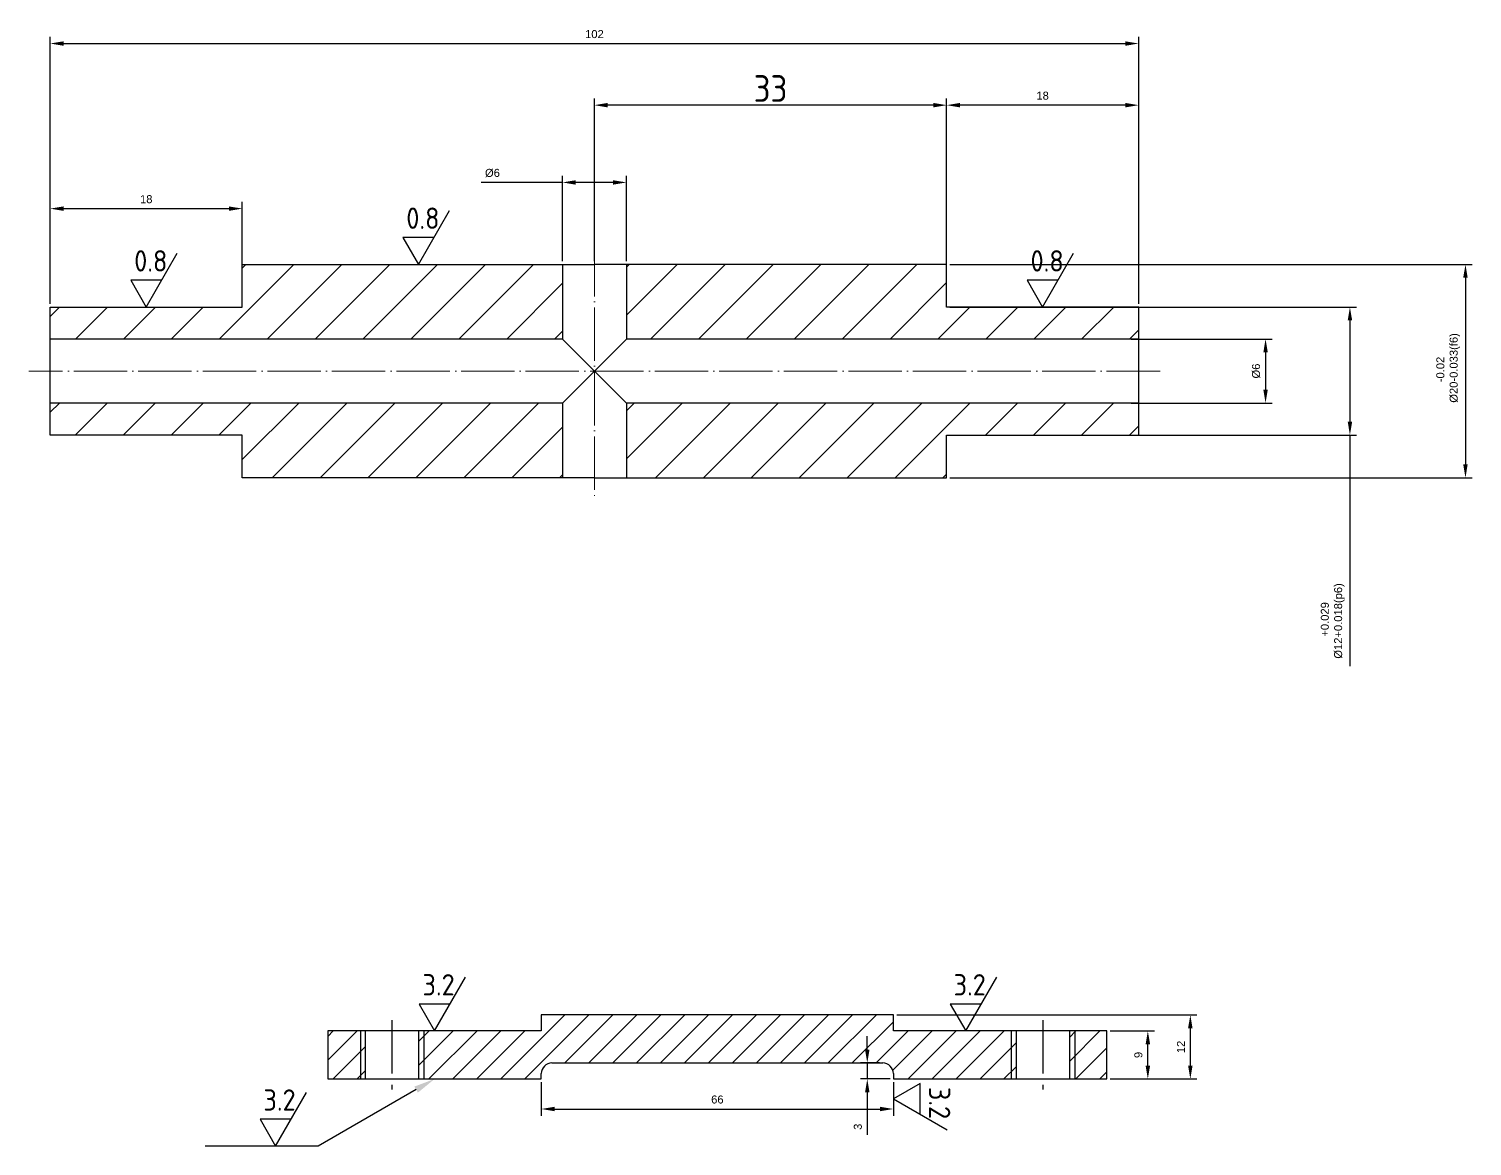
# Model space of a CAD drawing. Header units: millimetres. Extents: x -1183 to 2432, y -404 to 1213.
# Drawn here: x 694.4 to 964.9, y 128.1 to 337.6 of the extents above; entities that cross this region are included whole.
import ezdxf
from ezdxf import colors
from ezdxf.entities.mleader import LeaderData, LeaderLine
from ezdxf.math import Vec2, Vec3

# ---------------------------------------------------------------- set-up
doc = ezdxf.new("R2010")
doc.units = ezdxf.units.MM
doc.linetypes.add('c10', pattern=[12, 10, -1, 0, -1])
for name, color, linetype in [('c10', 1, 'c10'), ('標註', 3, 'Continuous'), ('標註線', 3, 'Continuous'), ('細實線', 4, 'Continuous')]:
    doc.layers.add(name, color=color, linetype=linetype)
doc.styles.get("Standard").update_dxf_attribs({"font": 'isocp.shx', "height": 5, "bigfont": 'chineset.shx'})
doc.styles.add('可註解', font='arial.ttf')
doc.dimstyles.new('ISO-25', dxfattribs={"dimtxt": 1.5, "dimasz": 2.5, "dimexe": 1.25, "dimexo": 0.625, "dimgap": 1, "dimtad": 1, "dimdec": 3, "dimdsep": 46, "dimtxsty": '可註解', "dimcen": 2.5, "dimclrd": 3, "dimclre": 3, "dimclrt": 3, "dimadec": 1, "dimazin": 0, "dimtfac": 1, "dimtdec": 3, "dimtmove": 0, "dimatfit": 3, "dimfxl": 1, "dimtfill": 1, "dimtfillclr": 256, "dimarcsym": 0})

# ---------------------------------------------------------------- blocks, each defined once
blk = doc.blocks.new('*D8')
at = {"color": 3, "lineweight": -2, "transparency": 16777216}
for p, q in [((790.46, 140.1), (790.46, 133.84)), ((856.46, 140.1), (856.46, 133.84)), ((792.96, 135.09), (853.96, 135.09))]:
    blk.add_line(p, q, dxfattribs=at)
at = {"color": 3, "transparency": 16777216}
for points in [[(792.96, 135.51), (792.96, 134.68), (790.46, 135.09)], [(853.96, 135.51), (853.96, 134.68), (856.46, 135.09)]]:
    blk.add_solid(points, dxfattribs=at)
at = {"color": 3, "transparency": 16777216, "insert": (823.46, 136.86), "char_height": 1.5, "attachment_point": 5, "style": '可註解', "bg_fill": 3, "box_fill_scale": 1.1, "bg_fill_color": 256, "bg_fill_true_color": 13158600, "bg_fill_transparency": 0}
blk.add_mtext('66', dxfattribs=at)
blk = doc.blocks.new('*D18')
at = {"color": 3, "lineweight": -2, "transparency": 16777216}
for p, q in [((851.55, 146.22), (851.55, 148.72)), ((853.83, 143.72), (850.3, 143.72)), ((851.55, 143.72), (851.55, 140.72)), ((855.83, 140.72), (850.3, 140.72)), ((851.55, 138.22), (851.55, 130.27))]:
    blk.add_line(p, q, dxfattribs=at)
at = {"color": 3, "transparency": 16777216}
for points in [[(851.14, 146.22), (851.97, 146.22), (851.55, 143.72)], [(851.14, 138.22), (851.97, 138.22), (851.55, 140.72)]]:
    blk.add_solid(points, dxfattribs=at)
at = {"color": 3, "transparency": 16777216, "insert": (849.79, 131.76), "char_height": 1.5, "attachment_point": 5, "rotation": 90, "style": '可註解', "bg_fill": 3, "box_fill_scale": 1.1, "bg_fill_color": 256, "bg_fill_true_color": 13158600, "bg_fill_transparency": 0}
blk.add_mtext('3', dxfattribs=at)
blk = doc.blocks.new('*D19')
at = {"color": 3, "lineweight": -2, "transparency": 16777216}
for p, q in [((897.08, 149.72), (905.39, 149.72)), ((904.14, 143.22), (904.14, 147.22)), ((897.08, 140.72), (905.39, 140.72))]:
    blk.add_line(p, q, dxfattribs=at)
at = {"color": 3, "transparency": 16777216}
for points in [[(903.72, 147.22), (904.56, 147.22), (904.14, 149.72)], [(903.72, 143.22), (904.56, 143.22), (904.14, 140.72)]]:
    blk.add_solid(points, dxfattribs=at)
at = {"color": 3, "transparency": 16777216, "insert": (902.37, 145.22), "char_height": 1.5, "attachment_point": 5, "rotation": 90, "style": '可註解', "bg_fill": 3, "box_fill_scale": 1.1, "bg_fill_color": 256, "bg_fill_true_color": 13158600, "bg_fill_transparency": 0}
blk.add_mtext('9', dxfattribs=at)
blk = doc.blocks.new('*D20')
at = {"color": 3, "lineweight": -2, "transparency": 16777216}
for p, q in [((857.08, 152.72), (913.35, 152.72)), ((912.1, 150.22), (912.1, 143.22)), ((897.08, 140.72), (913.35, 140.72))]:
    blk.add_line(p, q, dxfattribs=at)
at = {"color": 3, "transparency": 16777216}
for points in [[(911.68, 150.22), (912.52, 150.22), (912.1, 152.72)], [(911.68, 143.22), (912.52, 143.22), (912.1, 140.72)]]:
    blk.add_solid(points, dxfattribs=at)
at = {"color": 3, "transparency": 16777216, "insert": (910.35, 146.72), "char_height": 1.5, "attachment_point": 5, "rotation": 90, "style": '可註解', "bg_fill": 3, "box_fill_scale": 1.1, "bg_fill_color": 256, "bg_fill_true_color": 13158600, "bg_fill_transparency": 0}
blk.add_mtext('12', dxfattribs=at)
blk = doc.blocks.new('*D27')
at = {"layer": '標註', "color": 3, "lineweight": -2, "transparency": 16777216}
for p, q in [((698.42, 286.06), (698.42, 336.08)), ((902.42, 286.06), (902.42, 336.08)), ((700.92, 334.83), (899.92, 334.83))]:
    blk.add_line(p, q, dxfattribs=at)
at = {"layer": '標註', "color": 3, "transparency": 16777216}
for points in [[(700.92, 335.24), (700.92, 334.41), (698.42, 334.83)], [(899.92, 335.24), (899.92, 334.41), (902.42, 334.83)]]:
    blk.add_solid(points, dxfattribs=at)
at = {"layer": '標註', "color": 3, "transparency": 16777216, "insert": (800.42, 336.59), "char_height": 1.5, "attachment_point": 5, "style": '可註解', "bg_fill": 3, "box_fill_scale": 1.1, "bg_fill_color": 256, "bg_fill_true_color": 13158600, "bg_fill_transparency": 0}
blk.add_mtext('102', dxfattribs=at)
blk = doc.blocks.new('*D28')
at = {"layer": '標註', "color": 3, "lineweight": -2, "transparency": 16777216}
for p, q in [((866.42, 286.06), (866.42, 324.52)), ((899.92, 323.27), (868.92, 323.27)), ((902.42, 286.06), (902.42, 324.52))]:
    blk.add_line(p, q, dxfattribs=at)
at = {"layer": '標註', "color": 3, "transparency": 16777216}
for points in [[(868.92, 323.69), (868.92, 322.86), (866.42, 323.27)], [(899.92, 323.69), (899.92, 322.86), (902.42, 323.27)]]:
    blk.add_solid(points, dxfattribs=at)
at = {"layer": '標註', "color": 3, "transparency": 16777216, "insert": (884.42, 325.04), "char_height": 1.5, "attachment_point": 5, "style": '可註解', "bg_fill": 3, "box_fill_scale": 1.1, "bg_fill_color": 256, "bg_fill_true_color": 13158600, "bg_fill_transparency": 0}
blk.add_mtext('18', dxfattribs=at)
blk = doc.blocks.new('*D29')
at = {"layer": '標註', "color": 3, "lineweight": -2, "transparency": 16777216}
for p, q in [((698.42, 286.06), (698.42, 305.13)), ((700.92, 303.88), (731.92, 303.88)), ((734.42, 286.06), (734.42, 305.13))]:
    blk.add_line(p, q, dxfattribs=at)
at = {"layer": '標註', "color": 3, "transparency": 16777216}
for points in [[(700.92, 304.29), (700.92, 303.46), (698.42, 303.88)], [(731.92, 304.29), (731.92, 303.46), (734.42, 303.88)]]:
    blk.add_solid(points, dxfattribs=at)
at = {"layer": '標註', "color": 3, "transparency": 16777216, "insert": (716.42, 305.64), "char_height": 1.5, "attachment_point": 5, "style": '可註解', "bg_fill": 3, "box_fill_scale": 1.1, "bg_fill_color": 256, "bg_fill_true_color": 13158600, "bg_fill_transparency": 0}
blk.add_mtext('18', dxfattribs=at)
blk = doc.blocks.new('*D30')
at = {"layer": '標註', "color": 3, "lineweight": -2, "transparency": 16777216}
for p, q in [((794.42, 308.79), (779.17, 308.79)), ((794.42, 294.06), (794.42, 310.04)), ((803.92, 308.79), (796.92, 308.79)), ((806.42, 294.06), (806.42, 310.04))]:
    blk.add_line(p, q, dxfattribs=at)
at = {"layer": '標註', "color": 3, "transparency": 16777216}
for points in [[(796.92, 309.2), (796.92, 308.37), (794.42, 308.79)], [(803.92, 309.2), (803.92, 308.37), (806.42, 308.79)]]:
    blk.add_solid(points, dxfattribs=at)
at = {"layer": '標註', "color": 3, "transparency": 16777216, "insert": (781.31, 310.55), "char_height": 1.5, "attachment_point": 5, "style": '可註解', "bg_fill": 3, "box_fill_scale": 1.1, "bg_fill_color": 256, "bg_fill_true_color": 13158600, "bg_fill_transparency": 0}
blk.add_mtext('%%C6', dxfattribs=at)
blk = doc.blocks.new('*D31')
at = {"layer": '標註', "color": 3, "lineweight": -2, "transparency": 16777216}
for p, q in [((901.04, 279.43), (927.45, 279.43)), ((926.2, 276.93), (926.2, 269.93)), ((901.04, 267.43), (927.45, 267.43))]:
    blk.add_line(p, q, dxfattribs=at)
at = {"layer": '標註', "color": 3, "transparency": 16777216}
for points in [[(925.79, 276.93), (926.62, 276.93), (926.2, 279.43)], [(925.79, 269.93), (926.62, 269.93), (926.2, 267.43)]]:
    blk.add_solid(points, dxfattribs=at)
at = {"layer": '標註', "color": 3, "transparency": 16777216, "insert": (924.44, 273.43), "char_height": 1.5, "attachment_point": 5, "rotation": 90, "style": '可註解', "bg_fill": 3, "box_fill_scale": 1.1, "bg_fill_color": 256, "bg_fill_true_color": 13158600, "bg_fill_transparency": 0}
blk.add_mtext('%%C6', dxfattribs=at)
blk = doc.blocks.new('*D45')
at = {"layer": '標註線', "color": 3, "lineweight": -2, "transparency": 16777216}
for p, q in [((867.04, 293.43), (964.92, 293.43)), ((963.67, 290.93), (963.67, 255.93)), ((867.04, 253.43), (964.92, 253.43))]:
    blk.add_line(p, q, dxfattribs=at)
at = {"layer": '標註線', "color": 3, "transparency": 16777216}
for points in [[(963.25, 290.93), (964.08, 290.93), (963.67, 293.43)], [(963.25, 255.93), (964.08, 255.93), (963.67, 253.43)]]:
    blk.add_solid(points, dxfattribs=at)
at = {"layer": '標註線', "color": 3, "transparency": 16777216, "insert": (960.43, 273.43), "char_height": 1.5, "attachment_point": 5, "rotation": 90, "style": '可註解', "bg_fill": 3, "box_fill_scale": 1.1, "bg_fill_color": 256, "bg_fill_true_color": 13158600, "bg_fill_transparency": 0}
blk.add_mtext(' -0.02\\P  %%C20-0.033(f6)', dxfattribs=at)
blk = doc.blocks.new('*D46')
at = {"layer": '標註線', "color": 3, "lineweight": -2, "transparency": 16777216}
for p, q in [((867.04, 285.43), (943.26, 285.43)), ((942.01, 282.93), (942.01, 263.93)), ((867.04, 261.43), (943.26, 261.43)), ((942.01, 261.43), (942.01, 218.1))]:
    blk.add_line(p, q, dxfattribs=at)
at = {"layer": '標註線', "color": 3, "transparency": 16777216}
for points in [[(941.6, 282.93), (942.43, 282.93), (942.01, 285.43)], [(941.6, 263.93), (942.43, 263.93), (942.01, 261.43)]]:
    blk.add_solid(points, dxfattribs=at)
at = {"layer": '標註線', "color": 3, "transparency": 16777216, "insert": (938.78, 226.29), "char_height": 1.5, "attachment_point": 5, "rotation": 90, "style": '可註解', "bg_fill": 3, "box_fill_scale": 1.1, "bg_fill_color": 256, "bg_fill_true_color": 13158600, "bg_fill_transparency": 0}
blk.add_mtext('  +0.029\\P %%C12+0.018(p6)', dxfattribs=at)

msp = doc.modelspace()

# ---------------------------------------------------------------- hatches: boundary and pattern name
at = {"layer": '細實線'}
h = msp.add_hatch(dxfattribs=at)
h.set_pattern_fill('ANSI31', color=256, scale=2)
h.set_pattern_definition([(45, (480.631, -41.87), (-4.49013, 4.49013), [])])
h.paths.add_polyline_path([(734.4196, 293.4318), (734.4196, 285.4318), (698.4196, 285.4318), (698.4196, 279.4318), (794.4196, 279.4318), (794.4196, 293.4318)])
h.paths.add_polyline_path([(902.4196, 279.4318), (902.4196, 285.4318), (866.4196, 285.4318), (866.4196, 293.4318), (806.4196, 293.4318), (806.4196, 279.4318)])
h.paths.add_polyline_path([(794.4196, 253.4318), (794.4196, 267.4318), (698.4196, 267.4318), (698.4196, 261.4318), (734.4196, 261.4318), (734.4196, 253.4318)])
h.paths.add_polyline_path([(866.4196, 253.4318), (866.4196, 261.4318), (902.4196, 261.4318), (902.4196, 267.4318), (806.4196, 267.4318), (806.4196, 253.4318)])
h = msp.add_hatch(dxfattribs=at)
h.set_pattern_fill('ANSI31', color=256)
h.set_pattern_definition([(45, (587.7605, 75.8134), (-2.245064, 2.245064), [])])
h.paths.add_polyline_path([(757.4593, 149.7211), (750.4593, 149.7211), (750.4593, 140.7211), (757.4593, 140.7211)])
h.paths.add_polyline_path([(790.4593, 140.7211), (790.4593, 141.7211, -0.41421356), (792.4593, 143.7211), (854.4593, 143.7211, -0.41421356), (856.4593, 141.7211), (856.4593, 140.7211), (879.4593, 140.7211), (879.4593, 149.7211), (856.4593, 149.7211), (856.4593, 152.7211), (790.4593, 152.7211), (790.4593, 149.7211), (767.4593, 149.7211), (767.4593, 140.7211)])
h.paths.add_polyline_path([(896.4593, 149.7211), (889.4593, 149.7211), (889.4593, 140.7211), (896.4593, 140.7211)])

# ---------------------------------------------------------------- linework, layer by layer
for p, q in [((734.4196, 293.4318), (800.4196, 293.4318)), ((734.4196, 285.4318), (734.4196, 293.4318)), ((794.4196, 293.4318), (794.4196, 279.4318)), ((866.4196, 293.4318), (800.4196, 293.4318)), ((806.4196, 293.4318), (806.4196, 279.4318)), ((866.4196, 285.4318), (866.4196, 293.4318)), ((698.4196, 261.4318), (698.4196, 285.4318)), ((698.4196, 285.4318), (734.4196, 285.4318)), ((902.4196, 285.4318), (866.4196, 285.4318)), ((902.4196, 261.4318), (902.4196, 285.4318)), ((794.4196, 279.4318), (698.4196, 279.4318)), ((794.4196, 279.4318), (806.4196, 267.4318)), ((806.4196, 279.4318), (794.4196, 267.4318)), ((902.4196, 279.4318), (806.4196, 279.4318)), ((794.4196, 267.4318), (698.4196, 267.4318)), ((794.4196, 267.4318), (794.4196, 253.4318)), ((902.4196, 267.4318), (806.4196, 267.4318)), ((806.4196, 267.4318), (806.4196, 253.4318)), ((734.4196, 261.4318), (698.4196, 261.4318)), ((734.4196, 253.4318), (734.4196, 261.4318)), ((866.4196, 253.4318), (866.4196, 261.4318)), ((866.4196, 261.4318), (902.4196, 261.4318)), ((800.4196, 253.4318), (734.4196, 253.4318)), ((800.4196, 253.4318), (866.4196, 253.4318)), ((856.4593, 152.7211), (790.4593, 152.7211)), ((790.4593, 152.7211), (790.4593, 149.7211)), ((856.4593, 149.7211), (856.4593, 152.7211)), ((790.4593, 149.7211), (750.4593, 149.7211)), ((750.4593, 149.7211), (750.4593, 140.7211)), ((756.5459, 149.7211), (756.5459, 140.7211)), ((757.4593, 149.7211), (757.4593, 140.7211)), ((767.4593, 149.7211), (767.4593, 140.7211)), ((768.4593, 149.7211), (768.4593, 140.7211)), ((896.4593, 149.7211), (856.4593, 149.7211)), ((879.4593, 149.7211), (879.4593, 140.7211)), ((889.4593, 149.7211), (889.4593, 140.7211)), ((896.4593, 140.7211), (896.4593, 149.7211)), ((792.4593, 143.7211), (854.4593, 143.7211)), ((750.4593, 140.7211), (790.4593, 140.7211)), ((790.4593, 140.7211), (790.4593, 141.7211)), ((856.4593, 141.7211), (856.4593, 140.7211)), ((856.4593, 140.7211), (896.4593, 140.7211))]:
    msp.add_line(p, q)
for centre, start, end in [((792.4593, 141.7211), 90, 180), ((854.4593, 141.7211), 0, 90)]:
    msp.add_arc(centre, 2, start, end)
at = {"layer": 'c10', "lineweight": 18}
for p, q in [((800.4196, 297.4318), (800.4196, 249.4318)), ((906.4196, 273.4318), (694.4196, 273.4318))]:
    msp.add_line(p, q, dxfattribs=at)
at = {"layer": 'c10'}
for p, q in [((762.4593, 151.7211), (762.4593, 138.7211)), ((884.4593, 151.7211), (884.4593, 138.7211))]:
    msp.add_line(p, q, dxfattribs=at)
at = {"layer": '標註線'}
for p, q in [((770.4593, 149.7211), (776.273, 159.7908)), ((767.5524, 154.756), (770.4593, 149.7211)), ((773.3661, 154.756), (767.5524, 154.756)), ((872.9074, 154.756), (867.0937, 154.756)), ((740.6491, 128.129), (746.4628, 138.1987)), ((737.7422, 133.1638), (740.6491, 128.129)), ((743.5559, 133.1638), (737.7422, 133.1638))]:
    msp.add_line(p, q, dxfattribs=at)

# ---------------------------------------------------------------- texts
at = {"layer": '標註線', "char_height": 4, "attachment_point": 1}
for insert in [(768.192, 160.3728), (867.7332, 160.3728), (738.3817, 138.7807)]:
    msp.add_mtext_dynamic_manual_height_columns('3.2', width=7.322854, gutter_width=25, heights=[0], dxfattribs=dict(at, insert=insert))
at = {"layer": '標註線', "insert": (867.111, 139.2373), "char_height": 4, "attachment_point": 1, "rotation": 270}
msp.add_mtext_dynamic_manual_height_columns('3.2', width=7.322854, gutter_width=25, heights=[0], dxfattribs=at)

# ---------------------------------------------------------------- leaders
at = {"layer": '標註線'}
ml = msp.add_multileader_mtext('Standard', dxfattribs=at)
ml.set_content('', color=256)
ml.set_leader_properties()
ml.build(insert=Vec2(0, 0))
ctx = ml.context
ctx.base_point, ctx.plane_origin = Vec3(723.4696, 128.129), Vec3(149.6842, 71.3392)
ctx.text_align_type = 2
notes = []
notes.append((ctx, [(0, (1, 1, 0), (748.6491, 128.129), (-1, 0), 21.1794, [(0, [(770.4593, 140.7211)], 0, [])])]))
ctx.mtext.insert, ctx.mtext.alignment, ctx.mtext.flow_direction = Vec3(725.4696, 130.129), 3, 5
for ctx, leaders in notes:
    for number, flags, end, landing, length, lines in leaders:
        leader = LeaderData()
        leader.index, (leader.has_last_leader_line, leader.has_dogleg_vector, leader.attachment_direction) = number, flags
        leader.last_leader_point, leader.dogleg_vector, leader.dogleg_length = Vec3(end), Vec3(landing), length
        for number, points, colour, breaks in lines:
            line = LeaderLine()
            line.index, line.vertices, line.color, line.breaks = number, Vec3.list(points), colors.encode_raw_color(colour), breaks
            leader.lines.append(line)
        ctx.leaders.append(leader)

# ---------------------------------------------------------------- next in the draw order: dimensions: what is measured, and where the dimension line sits
dim = msp.add_linear_dim(base=(904.14, 149.7211), p1=(896.4593, 140.7211), p2=(896.4593, 149.7211), angle=90, dimstyle='ISO-25')
dim.commit()
dim.dimension.update_dxf_attribs({"geometry": '*D19', "text_midpoint": (902.3741, 145.2211)})
dim = msp.add_linear_dim(base=(856.4593, 135.0939), p1=(790.4593, 140.7211), p2=(856.4593, 140.7211), dimstyle='ISO-25')
dim.commit()
dim.dimension.update_dxf_attribs({"geometry": '*D8', "text_midpoint": (823.4593, 136.8597)})
at = {"layer": '標註'}
dim = msp.add_linear_dim(base=(902.4196, 334.8278), p1=(698.4196, 285.4318), p2=(902.4196, 285.4318), text='102', dimstyle='ISO-25', dxfattribs=at)
dim.commit()
dim.dimension.update_dxf_attribs({"geometry": '*D27', "text_midpoint": (800.4196, 336.5937)})
dim = msp.add_linear_dim(base=(926.2038, 267.4318), p1=(900.4103, 279.4318), p2=(900.4103, 267.4318), angle=90, text='%%C6', dimstyle='ISO-25', override={"dimtm": 1e-09}, dxfattribs=at)
dim.commit()
dim.dimension.update_dxf_attribs({"geometry": '*D31', "text_midpoint": (926.2038, 273.4318), "dimtype": 160})

# ---------------------------------------------------------------- next in the draw order: linework, layer by layer
at = {"layer": '標註', "color": 3}
for p, q in [((800.4196, 294.0568), (800.4196, 324.5228)), ((863.9196, 323.2728), (802.9196, 323.2728))]:
    msp.add_line(p, q, dxfattribs=at)
msp.add_solid([(802.9196, 323.6895), (802.9196, 322.8561), (800.4196, 323.2728)], dxfattribs=at)
at = {"layer": '標註線'}
for p, q in [((767.4196, 293.4318), (773.2334, 303.5015)), ((764.5128, 298.4667), (767.4196, 293.4318)), ((770.3265, 298.4667), (764.5128, 298.4667))]:
    msp.add_line(p, q, dxfattribs=at)

# ---------------------------------------------------------------- next in the draw order: texts
at = {"layer": '標註', "color": 3, "insert": (833.4196, 326.3978), "char_height": 5, "attachment_point": 5}
msp.add_mtext('33', dxfattribs=at)
at = {"layer": '標註線', "insert": (765.1523, 304.0835), "char_height": 4, "attachment_point": 1}
msp.add_mtext_dynamic_manual_height_columns('0.8', width=7.322854, gutter_width=25, heights=[0], dxfattribs=at)

# ---------------------------------------------------------------- next in the draw order: dimensions: what is measured, and where the dimension line sits
dim = msp.add_linear_dim(base=(851.5523, 143.7211), p1=(856.4593, 140.7211), p2=(854.4593, 143.7211), angle=90, dimstyle='ISO-25')
dim.commit()
dim.dimension.update_dxf_attribs({"geometry": '*D18', "text_midpoint": (851.5523, 131.7633), "dimtype": 160})
at = {"layer": '標註'}
for base, p1, p2, picture, middle in [((866.4196, 323.2728), (902.4196, 285.4318), (866.4196, 285.4318), '*D28', (884.4196, 325.0387)), ((734.4196, 303.8769), (698.4196, 285.4318), (734.4196, 285.4318), '*D29', (716.4196, 305.6427))]:
    dim = msp.add_linear_dim(base=base, p1=p1, p2=p2, text='18', dimstyle='ISO-25', dxfattribs=at)
    dim.commit()
    dim.dimension.update_dxf_attribs({"geometry": picture, "text_midpoint": middle})

# ---------------------------------------------------------------- next in the draw order: linework, layer by layer
at = {"layer": '標註', "color": 3}
msp.add_line((866.4196, 294.0568), (866.4196, 324.5228), dxfattribs=at)
msp.add_solid([(863.9196, 323.6895), (863.9196, 322.8561), (866.4196, 323.2728)], dxfattribs=at)
at = {"layer": '標註線'}
for p, q in [((716.4196, 285.4318), (722.2334, 295.5015)), ((713.5128, 290.4667), (716.4196, 285.4318)), ((719.3265, 290.4667), (713.5128, 290.4667)), ((856.4593, 136.97), (866.5289, 131.1563))]:
    msp.add_line(p, q, dxfattribs=at)

# ---------------------------------------------------------------- next in the draw order: texts
at = {"layer": '標註線', "insert": (714.1523, 296.0835), "char_height": 4, "attachment_point": 1}
msp.add_mtext_dynamic_manual_height_columns('0.8', width=7.322854, gutter_width=25, heights=[0], dxfattribs=at)

# ---------------------------------------------------------------- next in the draw order: dimensions: what is measured, and where the dimension line sits
dim = msp.add_linear_dim(base=(912.1001, 140.7211), p1=(856.4593, 152.7211), p2=(896.4593, 140.7211), angle=90, dimstyle='ISO-25')
dim.commit()
dim.dimension.update_dxf_attribs({"geometry": '*D20', "text_midpoint": (910.347, 146.7211)})
at = {"layer": '標註'}
dim = msp.add_linear_dim(base=(806.4196, 308.7862), p1=(794.4196, 293.4318), p2=(806.4196, 293.4318), text='%%C6', dimstyle='ISO-25', dxfattribs=at)
dim.commit()
dim.dimension.update_dxf_attribs({"geometry": '*D30', "text_midpoint": (781.3095, 308.7862), "dimtype": 160})

# ---------------------------------------------------------------- next in the draw order: linework, layer by layer
for p, q in [((878.5459, 149.7211), (878.5459, 140.7211)), ((890.4593, 149.7211), (890.4593, 140.7211))]:
    msp.add_line(p, q)
at = {"layer": '標註線'}
for p, q in [((870.0005, 149.7211), (875.8143, 159.7908)), ((867.0937, 154.756), (870.0005, 149.7211)), ((861.4941, 139.8769), (856.4593, 136.97)), ((861.4941, 134.0631), (861.4941, 139.8769))]:
    msp.add_line(p, q, dxfattribs=at)

# ---------------------------------------------------------------- next in the draw order: dimensions: what is measured, and where the dimension line sits
dim = msp.add_linear_dim(base=(963.6675, 253.4318), p1=(866.4196, 293.4318), p2=(866.4196, 253.4318), angle=90, text=' -0.02\\P  %%C20-0.033(f6)', dimstyle='ISO-25', dxfattribs=at)
dim.commit()
dim.dimension.update_dxf_attribs({"geometry": '*D45', "text_midpoint": (960.4312, 273.4318)})

# ---------------------------------------------------------------- next in the draw order: linework, layer by layer
msp.add_line((887.3265, 290.4667), (881.5128, 290.4667), dxfattribs=at)

# ---------------------------------------------------------------- next in the draw order: texts
at = {"layer": '標註線', "insert": (882.1523, 296.0835), "char_height": 4, "attachment_point": 1}
msp.add_mtext_dynamic_manual_height_columns('0.8', width=7.322854, gutter_width=25, heights=[0], dxfattribs=at)

# ---------------------------------------------------------------- next in the draw order: dimensions: what is measured, and where the dimension line sits
at = {"layer": '標註線'}
dim = msp.add_linear_dim(base=(942.0118, 285.4318), p1=(866.4196, 261.4318), p2=(866.4196, 285.4318), angle=90, text='  +0.029\\P %%C12+0.018(p6)', dimstyle='ISO-25', override={"dimtol": 1, "dimtp": 0.029, "dimtm": -0.018}, dxfattribs=at)
dim.commit()
dim.dimension.update_dxf_attribs({"geometry": '*D46', "text_midpoint": (942.0118, 226.2879), "dimtype": 160})

# ---------------------------------------------------------------- next in the draw order: linework, layer by layer
for p, q in [((884.4196, 285.4318), (890.2334, 295.5015)), ((881.5128, 290.4667), (884.4196, 285.4318))]:
    msp.add_line(p, q, dxfattribs=at)

doc.saveas('drawing.dxf')
